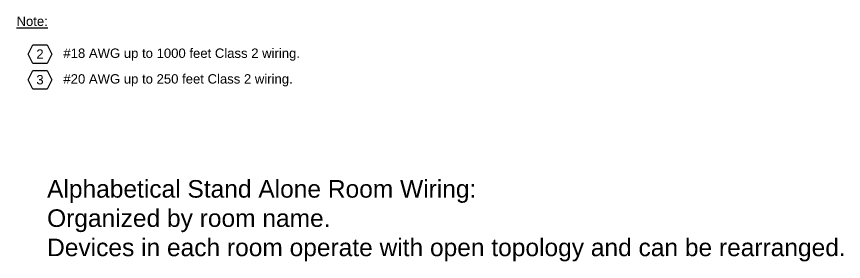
# Model space of a CAD drawing. Header units: inches. Extents: x -179 to 78, y 1 to 666.
# Drawn here: x 56.56 to 77.72, y 134.69 to 140.95 of the extents above; entities that cross this region are included whole.
import ezdxf
from ezdxf.enums import TextEntityAlignment as Align

# ---------------------------------------------------------------- set-up
doc = ezdxf.new("R2010")
doc.units = ezdxf.units.IN
doc.header["$MEASUREMENT"] = 0
doc.styles.get("Standard").update_dxf_attribs({"font": 'arial.ttf'})

msp = doc.modelspace()

# ---------------------------------------------------------------- linework, layer by layer
at = {"linetype": 'Continuous'}
for p, q in [((56.85519, 139.99403), (56.97519, 140.23403)), ((56.97519, 140.23403), (57.33519, 140.23403)), ((57.33519, 140.23403), (57.45519, 139.99403)), ((56.97519, 139.75403), (56.85519, 139.99403)), ((57.45519, 139.99403), (57.33519, 139.75403)), ((57.33519, 139.75403), (56.97519, 139.75403)), ((56.85519, 139.33658), (56.97519, 139.57658)), ((56.97519, 139.57658), (57.33519, 139.57658)), ((57.33519, 139.57658), (57.45519, 139.33658)), ((56.97519, 139.09658), (56.85519, 139.33658)), ((57.45519, 139.33658), (57.33519, 139.09658)), ((57.33519, 139.09658), (56.97519, 139.09658))]:
    msp.add_line(p, q, dxfattribs=at)

# ---------------------------------------------------------------- texts
msp.add_text('%%UNote:', height=0.24).set_placement((56.55519, 140.71403))
for s, p in [('2', (57.15519, 139.87403)), ('3', (57.15519, 139.21658))]:
    msp.add_text(s, height=0.24).set_placement(p, align=Align.CENTER)
at = {"char_height": 0.24, "width": 9.2357068, "attachment_point": 4}
for s, insert in [('#18 AWG up to 1000 feet Class 2 wiring.', (57.75519, 139.97937)), ('#20 AWG up to 250 feet Class 2 wiring.', (57.75519, 139.32193))]:
    msp.add_mtext(s, dxfattribs=dict(at, insert=insert))
at = {"insert": (57.33719, 136.76777), "char_height": 0.449284, "attachment_point": 1}
msp.add_mtext_dynamic_manual_height_columns('Alphabetical Stand Alone Room Wiring:\\POrganized by room name.\\PDevices in each room operate with open topology and can be rearranged.', width=26.7906867, gutter_width=1, heights=[0], dxfattribs=at)

doc.saveas('drawing.dxf')
